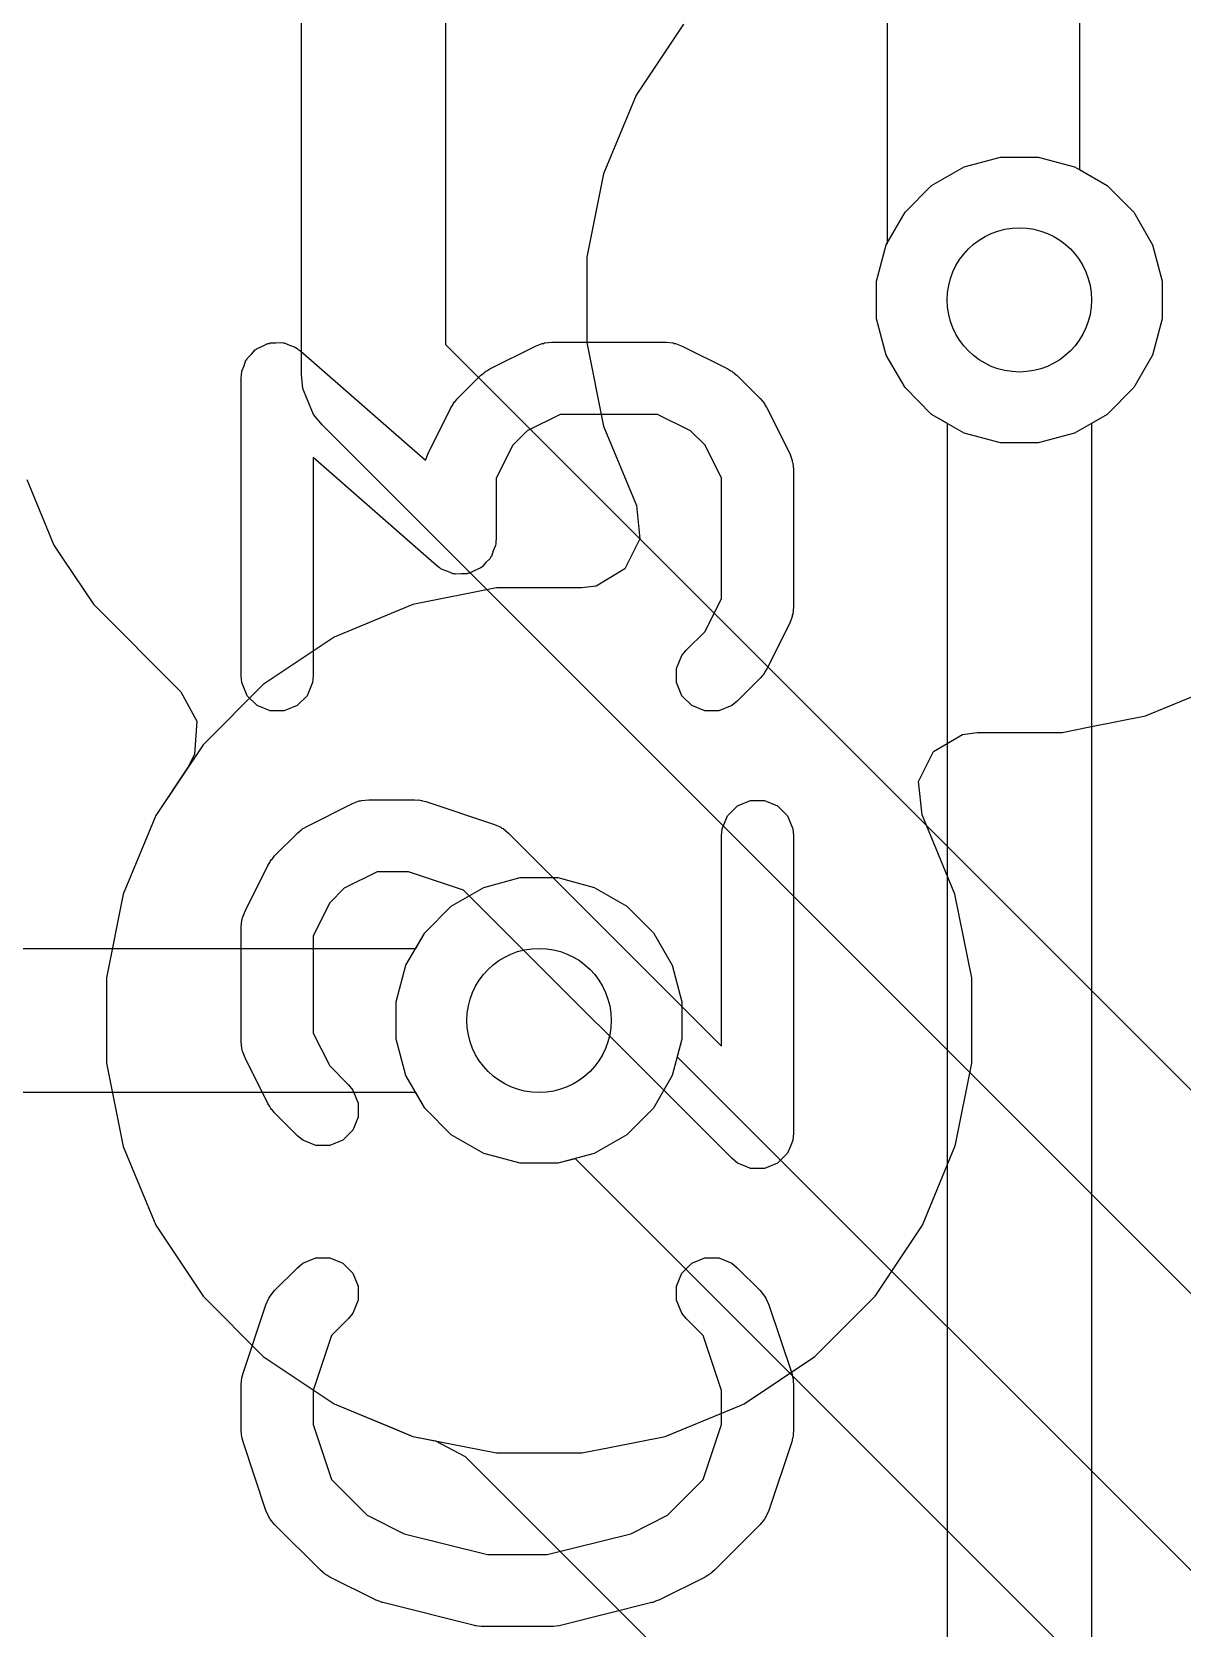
# Model space of a CAD drawing. Header units: inches. Extents: x 1.3 to 5.24, y -7.03 to -1.12.
# Drawn here: x 4.0726 to 4.1669, y -2.5104 to -2.3796 of the extents above; entities that cross this region are included whole.
import ezdxf

# ---------------------------------------------------------------- set-up
doc = ezdxf.new("R2010")
doc.units = ezdxf.units.IN
doc.header["$MEASUREMENT"] = 0
for name, color, linetype, true_color in [('B.Cu', 153, 'CONTINUOUS', 0x4d7fc4), ('F.Cu', 13, 'CONTINUOUS', 0xc83434), ('F.Silkscreen', 41, 'CONTINUOUS', 0xf2eda1), ('In1.Cu', 91, 'CONTINUOUS', 0x7fc87f), ('In2.Cu', 33, 'CONTINUOUS', 0xce7d2c)]:
    doc.layers.add(name, color=color, linetype=linetype, true_color=true_color)

msp = doc.modelspace()

# ---------------------------------------------------------------- linework, layer by layer
at = {"layer": 'B.Cu', "linetype": 'CONTINUOUS'}
for p, q in [((4.12601, -2.37898), (4.12213, -2.38478)), ((4.12213, -2.38478), (4.11945, -2.39123)), ((4.12213, -2.38478), (4.12213, -2.38478)), ((4.14902, -2.39066), (4.152, -2.38986)), ((4.152, -2.38986), (4.15508, -2.38986)), ((4.15508, -2.38986), (4.15806, -2.39066)), ((4.11945, -2.39123), (4.11809, -2.39808)), ((4.11945, -2.39123), (4.11945, -2.39123)), ((4.14635, -2.3922), (4.14902, -2.39066)), ((4.15806, -2.39066), (4.16073, -2.3922)), ((4.14417, -2.39438), (4.14635, -2.3922)), ((4.16073, -2.3922), (4.16291, -2.39438)), ((4.14263, -2.39705), (4.14417, -2.39438)), ((4.16291, -2.39438), (4.16446, -2.39705)), ((4.14183, -2.40003), (4.14263, -2.39705)), ((4.16446, -2.39705), (4.16525, -2.40003)), ((4.11809, -2.39808), (4.11809, -2.40507)), ((4.14183, -2.40312), (4.14183, -2.40003)), ((4.16525, -2.40003), (4.16525, -2.40312)), ((4.14263, -2.40609), (4.14183, -2.40312)), ((4.16525, -2.40312), (4.16446, -2.40609)), ((4.11809, -2.40507), (4.11945, -2.41192)), ((4.14417, -2.40876), (4.14263, -2.40609)), ((4.16446, -2.40609), (4.16291, -2.40876)), ((4.14635, -2.41095), (4.14417, -2.40876)), ((4.16291, -2.40876), (4.16073, -2.41095)), ((4.14902, -2.41249), (4.14635, -2.41095)), ((4.16073, -2.41095), (4.15806, -2.41249)), ((4.11945, -2.41192), (4.11945, -2.41192)), ((4.11945, -2.41192), (4.12215, -2.41843)), ((4.152, -2.41328), (4.14902, -2.41249)), ((4.15508, -2.41328), (4.152, -2.41328)), ((4.15806, -2.41249), (4.15508, -2.41328)), ((4.12215, -2.41843), (4.12244, -2.42116)), ((4.12244, -2.42116), (4.12121, -2.42362)), ((4.12121, -2.42362), (4.11885, -2.42503)), ((4.11068, -2.42518), (4.10383, -2.42654)), ((4.11764, -2.42518), (4.11068, -2.42518)), ((4.11885, -2.42503), (4.11764, -2.42518)), ((4.10383, -2.42654), (4.09738, -2.42921)), ((4.10383, -2.42654), (4.10383, -2.42654)), ((4.09738, -2.42921), (4.09157, -2.43309)), ((4.09738, -2.42921), (4.09738, -2.42921)), ((4.09157, -2.43309), (4.08664, -2.43803)), ((4.09157, -2.43309), (4.09157, -2.43309)), ((4.16388, -2.43567), (4.17034, -2.43299)), ((4.15932, -2.43657), (4.16388, -2.43567)), ((4.16388, -2.43567), (4.16388, -2.43567)), ((4.16388, -2.43567), (4.16388, -2.43567)), ((4.1465, -2.43858), (4.14887, -2.43718)), ((4.14887, -2.43718), (4.15008, -2.43703)), ((4.15008, -2.43703), (4.15704, -2.43703)), ((4.15704, -2.43703), (4.15932, -2.43657)), ((4.15704, -2.43703), (4.15704, -2.43703)), ((4.08664, -2.43803), (4.08276, -2.44384)), ((4.08664, -2.43803), (4.08664, -2.43803)), ((4.14527, -2.44104), (4.1465, -2.43858)), ((4.14557, -2.44378), (4.14527, -2.44104)), ((4.08276, -2.44384), (4.08008, -2.45029)), ((4.08276, -2.44384), (4.08276, -2.44384)), ((4.14826, -2.45029), (4.14557, -2.44378)), ((4.10965, -2.44972), (4.11263, -2.44892)), ((4.11263, -2.44892), (4.11571, -2.44892)), ((4.11571, -2.44892), (4.11869, -2.44972)), ((4.08008, -2.45029), (4.07872, -2.45714)), ((4.08008, -2.45029), (4.08008, -2.45029)), ((4.10698, -2.45126), (4.10965, -2.44972)), ((4.11869, -2.44972), (4.12136, -2.45126)), ((4.14963, -2.45714), (4.14826, -2.45029)), ((4.14826, -2.45029), (4.14826, -2.45029)), ((4.1048, -2.45344), (4.10698, -2.45126)), ((4.12136, -2.45126), (4.12354, -2.45344)), ((4.10326, -2.45611), (4.1048, -2.45344)), ((4.12354, -2.45344), (4.12509, -2.45611)), ((4.10246, -2.45909), (4.10326, -2.45611)), ((4.12509, -2.45611), (4.12588, -2.45909)), ((4.07872, -2.45714), (4.07872, -2.46412)), ((4.14963, -2.46412), (4.14963, -2.45714)), ((4.14963, -2.45714), (4.14963, -2.45714)), ((4.10246, -2.46217), (4.10246, -2.45909)), ((4.12588, -2.45909), (4.12588, -2.46217)), ((4.10326, -2.46515), (4.10246, -2.46217)), ((4.12588, -2.46217), (4.12509, -2.46515)), ((4.07872, -2.46412), (4.08008, -2.47097)), ((4.1483, -2.4708), (4.14963, -2.46412)), ((4.14963, -2.46412), (4.14963, -2.46412)), ((4.1048, -2.46782), (4.10326, -2.46515)), ((4.12509, -2.46515), (4.12354, -2.46782)), ((4.10698, -2.47), (4.1048, -2.46782)), ((4.12354, -2.46782), (4.12136, -2.47)), ((4.10965, -2.47154), (4.10698, -2.47)), ((4.12136, -2.47), (4.11869, -2.47154)), ((4.08008, -2.47097), (4.08008, -2.47097)), ((4.08008, -2.47097), (4.08276, -2.47742)), ((4.14559, -2.47742), (4.14826, -2.47097)), ((4.14826, -2.47097), (4.1483, -2.4708)), ((4.11263, -2.47234), (4.10965, -2.47154)), ((4.11571, -2.47234), (4.11263, -2.47234)), ((4.11869, -2.47154), (4.11571, -2.47234)), ((4.08276, -2.47742), (4.08276, -2.47742)), ((4.08276, -2.47742), (4.08664, -2.48323)), ((4.14171, -2.48323), (4.14559, -2.47742)), ((4.08664, -2.48323), (4.08664, -2.48323)), ((4.08664, -2.48323), (4.09157, -2.48817)), ((4.13677, -2.48817), (4.14171, -2.48323)), ((4.09157, -2.48817), (4.09157, -2.48817)), ((4.09157, -2.48817), (4.09738, -2.49205)), ((4.13097, -2.49205), (4.13677, -2.48817)), ((4.09738, -2.49205), (4.09738, -2.49205)), ((4.09738, -2.49205), (4.10222, -2.49405)), ((4.12451, -2.49472), (4.13073, -2.49215)), ((4.13073, -2.49215), (4.13097, -2.49205)), ((4.13097, -2.49205), (4.13097, -2.49205)), ((4.13097, -2.49205), (4.13097, -2.49205)), ((4.10222, -2.49405), (4.10383, -2.49472)), ((4.10383, -2.49472), (4.10383, -2.49472)), ((4.10383, -2.49472), (4.10383, -2.49472)), ((4.10383, -2.49472), (4.11068, -2.49608)), ((4.11995, -2.49563), (4.12451, -2.49472)), ((4.12451, -2.49472), (4.12451, -2.49472)), ((4.12451, -2.49472), (4.12451, -2.49472)), ((4.11068, -2.49608), (4.11068, -2.49608)), ((4.11068, -2.49608), (4.11068, -2.49608)), ((4.11068, -2.49608), (4.11767, -2.49608)), ((4.11767, -2.49608), (4.11995, -2.49563)), ((4.11767, -2.49608), (4.11767, -2.49608))]:
    msp.add_line(p, q, dxfattribs=at)
at = {"layer": 'B.Cu'}
for centre in [(4.15354, -2.40157), (4.11417, -2.46063)]:
    msp.add_circle(centre, 0.00591, dxfattribs=at)
at = {"layer": 'F.Cu', "linetype": 'CONTINUOUS'}
for p, q in [((4.09469, -2.40768), (4.09469, -2.3748)), ((4.1065, -2.3748), (4.1065, -2.40523)), ((4.14272, -2.39691), (4.14272, -2.3748)), ((4.15846, -2.3748), (4.15846, -2.39089)), ((4.15846, -2.39089), (4.16073, -2.3922)), ((4.16073, -2.3922), (4.16291, -2.39438)), ((4.16291, -2.39438), (4.16446, -2.39705)), ((4.14183, -2.40003), (4.14263, -2.39705)), ((4.14263, -2.39705), (4.14272, -2.39691)), ((4.16446, -2.39705), (4.16525, -2.40003)), ((4.14183, -2.40312), (4.14183, -2.40003)), ((4.16525, -2.40003), (4.16525, -2.40312)), ((4.14263, -2.40609), (4.14183, -2.40312)), ((4.16525, -2.40312), (4.16446, -2.40609)), ((4.1065, -2.40523), (4.25614, -2.55488)), ((4.14417, -2.40876), (4.14263, -2.40609)), ((4.16446, -2.40609), (4.16291, -2.40876)), ((4.0948, -2.40883), (4.09469, -2.40768)), ((4.09516, -2.40971), (4.0948, -2.40883)), ((4.09568, -2.41096), (4.09516, -2.40971)), ((4.14635, -2.41095), (4.14417, -2.40876)), ((4.16291, -2.40876), (4.16073, -2.41095)), ((4.09641, -2.41185), (4.09568, -2.41096)), ((4.14902, -2.41249), (4.14635, -2.41095)), ((4.16073, -2.41095), (4.15806, -2.41249)), ((4.24606, -2.5615), (4.09641, -2.41185)), ((4.152, -2.41328), (4.14902, -2.41249)), ((4.15508, -2.41328), (4.152, -2.41328)), ((4.15806, -2.41249), (4.15508, -2.41328)), ((4.07218, -2.4163), (4.07441, -2.42167)), ((4.07441, -2.42167), (4.07441, -2.42167)), ((4.07441, -2.42167), (4.07517, -2.42281)), ((4.07517, -2.42281), (4.07517, -2.42281)), ((4.07517, -2.42281), (4.07764, -2.42651)), ((4.07764, -2.42651), (4.07764, -2.42651)), ((4.07764, -2.42651), (4.08481, -2.43369)), ((4.08481, -2.43369), (4.08613, -2.4361)), ((4.08613, -2.4361), (4.08593, -2.43884)), ((4.08542, -2.43985), (4.08276, -2.44384)), ((4.08593, -2.43884), (4.08542, -2.43985)), ((4.08276, -2.44384), (4.08008, -2.45029)), ((4.08276, -2.44384), (4.08276, -2.44384)), ((4.10965, -2.44972), (4.11263, -2.44892)), ((4.11263, -2.44892), (4.11571, -2.44892)), ((4.11571, -2.44892), (4.11869, -2.44972)), ((4.08008, -2.45029), (4.07872, -2.45714)), ((4.08008, -2.45029), (4.08008, -2.45029)), ((4.10698, -2.45126), (4.10965, -2.44972)), ((4.11869, -2.44972), (4.12136, -2.45126)), ((4.1048, -2.45344), (4.10698, -2.45126)), ((4.12136, -2.45126), (4.12354, -2.45344)), ((4.10326, -2.45611), (4.1048, -2.45344)), ((4.12354, -2.45344), (4.12509, -2.45611)), ((4.10246, -2.45909), (4.10326, -2.45611)), ((4.12509, -2.45611), (4.12588, -2.45909)), ((4.07872, -2.45714), (4.07872, -2.46412)), ((4.10246, -2.46217), (4.10246, -2.45909)), ((4.12588, -2.45909), (4.12588, -2.46217)), ((4.10326, -2.46515), (4.10246, -2.46217)), ((4.12588, -2.46217), (4.1255, -2.4636)), ((4.07872, -2.46412), (4.08008, -2.47097)), ((4.1255, -2.4636), (4.18725, -2.52535)), ((4.1048, -2.46782), (4.10326, -2.46515)), ((4.10698, -2.47), (4.1048, -2.46782)), ((4.10965, -2.47154), (4.10698, -2.47)), ((4.08008, -2.47097), (4.08008, -2.47097)), ((4.08008, -2.47097), (4.08276, -2.47742)), ((4.11263, -2.47234), (4.10965, -2.47154)), ((4.11571, -2.47234), (4.11263, -2.47234)), ((4.11715, -2.47196), (4.11571, -2.47234)), ((4.17717, -2.53197), (4.11715, -2.47196)), ((4.08276, -2.47742), (4.08276, -2.47742)), ((4.08276, -2.47742), (4.08664, -2.48323)), ((4.08664, -2.48323), (4.08664, -2.48323)), ((4.08664, -2.48323), (4.09157, -2.48817)), ((4.09157, -2.48817), (4.09157, -2.48817)), ((4.09157, -2.48817), (4.09738, -2.49205)), ((4.09738, -2.49205), (4.09738, -2.49205)), ((4.09738, -2.49205), (4.1004, -2.4933)), ((4.1004, -2.4933), (4.10383, -2.49472)), ((4.10383, -2.49472), (4.10568, -2.49509)), ((4.10568, -2.49509), (4.10812, -2.49636)), ((4.10812, -2.49636), (4.10818, -2.49642)), ((4.10818, -2.49642), (4.12554, -2.51379))]:
    msp.add_line(p, q, dxfattribs=at)
at = {"layer": 'F.Cu'}
for centre in [(4.15354, -2.40157), (4.11417, -2.46063)]:
    msp.add_circle(centre, 0.00591, dxfattribs=at)
at = {"layer": 'F.Silkscreen', "linetype": 'CONTINUOUS'}
for p, q in [((4.09059, -2.40602), (4.09091, -2.40566)), ((4.09091, -2.40566), (4.091, -2.40561)), ((4.091, -2.40561), (4.09107, -2.40554)), ((4.09107, -2.40554), (4.09151, -2.40536)), ((4.09151, -2.40536), (4.09194, -2.40514)), ((4.09194, -2.40514), (4.09204, -2.40514)), ((4.09204, -2.40514), (4.09213, -2.4051)), ((4.09213, -2.4051), (4.09261, -2.4051)), ((4.09261, -2.4051), (4.09309, -2.40507)), ((4.09309, -2.40507), (4.09319, -2.4051)), ((4.09319, -2.4051), (4.09329, -2.4051)), ((4.09329, -2.4051), (4.09373, -2.40528)), ((4.09373, -2.40528), (4.09418, -2.40544)), ((4.09418, -2.40544), (4.0943, -2.40552)), ((4.0943, -2.40552), (4.09435, -2.40554)), ((4.09435, -2.40554), (4.0944, -2.4056)), ((4.0944, -2.4056), (4.09465, -2.40577)), ((4.09465, -2.40577), (4.10486, -2.41471)), ((4.11014, -2.40723), (4.11389, -2.40535)), ((4.11389, -2.40535), (4.11443, -2.40515)), ((4.11443, -2.40515), (4.11453, -2.40514)), ((4.11453, -2.40514), (4.11463, -2.4051)), ((4.11463, -2.4051), (4.11521, -2.40504)), ((4.11521, -2.40504), (4.12458, -2.40504)), ((4.12458, -2.40504), (4.12516, -2.4051)), ((4.12516, -2.4051), (4.12525, -2.40514)), ((4.12525, -2.40514), (4.12536, -2.40515)), ((4.12536, -2.40515), (4.1259, -2.40535)), ((4.1259, -2.40535), (4.12965, -2.40723)), ((4.08981, -2.40742), (4.09, -2.40698)), ((4.09, -2.40698), (4.09015, -2.40652)), ((4.09015, -2.40652), (4.09022, -2.40645)), ((4.09022, -2.40645), (4.09025, -2.40636)), ((4.09025, -2.40636), (4.09059, -2.40602)), ((4.08976, -2.408), (4.08979, -2.40769)), ((4.08976, -2.43237), (4.08976, -2.408)), ((4.08978, -2.40761), (4.0898, -2.40756)), ((4.08979, -2.40769), (4.08978, -2.40761)), ((4.0898, -2.40756), (4.08981, -2.40742)), ((4.10749, -2.40966), (4.10937, -2.40778)), ((4.10937, -2.40778), (4.1096, -2.4076)), ((4.1096, -2.4076), (4.10965, -2.40754)), ((4.10965, -2.40754), (4.10974, -2.40748)), ((4.10974, -2.40748), (4.10982, -2.40742)), ((4.10982, -2.40742), (4.10989, -2.40739)), ((4.10989, -2.40739), (4.11014, -2.40723)), ((4.12965, -2.40723), (4.1299, -2.40739)), ((4.1299, -2.40739), (4.12997, -2.40742)), ((4.12997, -2.40742), (4.13005, -2.40748)), ((4.13005, -2.40748), (4.13014, -2.40754)), ((4.13014, -2.40754), (4.13019, -2.4076)), ((4.13019, -2.4076), (4.13042, -2.40778)), ((4.13042, -2.40778), (4.13229, -2.40966)), ((4.10731, -2.40988), (4.10749, -2.40966)), ((4.13229, -2.40966), (4.13248, -2.40988)), ((4.10507, -2.41417), (4.10694, -2.41042)), ((4.10694, -2.41042), (4.1071, -2.41018)), ((4.1071, -2.41018), (4.10713, -2.4101)), ((4.10713, -2.4101), (4.10719, -2.41002)), ((4.10719, -2.41002), (4.10725, -2.40993)), ((4.10725, -2.40993), (4.10731, -2.40988)), ((4.1159, -2.41095), (4.11321, -2.4123)), ((4.12388, -2.41095), (4.1159, -2.41095)), ((4.12658, -2.4123), (4.12388, -2.41095)), ((4.13248, -2.40988), (4.13254, -2.40993)), ((4.13254, -2.40993), (4.13259, -2.41002)), ((4.13259, -2.41002), (4.13266, -2.4101)), ((4.13266, -2.4101), (4.13269, -2.41018)), ((4.13269, -2.41018), (4.13285, -2.41042)), ((4.13285, -2.41042), (4.13472, -2.41417)), ((4.11321, -2.4123), (4.11201, -2.41349)), ((4.12778, -2.41349), (4.12658, -2.4123)), ((4.11201, -2.41349), (4.11066, -2.41619)), ((4.12913, -2.41619), (4.12778, -2.41349)), ((4.10576, -2.42334), (4.09566, -2.4145)), ((4.09566, -2.4145), (4.09566, -2.43237)), ((4.10486, -2.41471), (4.10507, -2.41417)), ((4.13472, -2.41417), (4.13493, -2.41472)), ((4.13493, -2.41472), (4.13493, -2.41482)), ((4.13493, -2.41482), (4.13498, -2.41492)), ((4.13498, -2.41492), (4.13503, -2.41549)), ((4.11066, -2.41619), (4.11066, -2.42112)), ((4.12913, -2.42605), (4.12913, -2.41619)), ((4.13503, -2.41549), (4.13503, -2.42674)), ((4.11062, -2.42155), (4.1106, -2.4217)), ((4.11064, -2.4215), (4.11062, -2.42155)), ((4.11066, -2.42112), (4.11063, -2.42142)), ((4.11063, -2.42142), (4.11064, -2.4215)), ((4.11016, -2.42276), (4.10982, -2.4231)), ((4.1102, -2.42267), (4.11016, -2.42276)), ((4.11027, -2.42259), (4.1102, -2.42267)), ((4.11042, -2.42214), (4.11027, -2.42259)), ((4.1106, -2.4217), (4.11042, -2.42214)), ((4.10601, -2.42352), (4.10576, -2.42334)), ((4.10607, -2.42357), (4.10601, -2.42352)), ((4.10612, -2.4236), (4.10607, -2.42357)), ((4.10623, -2.42368), (4.10612, -2.4236)), ((4.10669, -2.42383), (4.10623, -2.42368)), ((4.10713, -2.42402), (4.10669, -2.42383)), ((4.10723, -2.42402), (4.10713, -2.42402)), ((4.10733, -2.42405), (4.10723, -2.42402)), ((4.1078, -2.42402), (4.10733, -2.42405)), ((4.10828, -2.42402), (4.1078, -2.42402)), ((4.10838, -2.42398), (4.10828, -2.42402)), ((4.10847, -2.42397), (4.10838, -2.42398)), ((4.10891, -2.42376), (4.10847, -2.42397)), ((4.10935, -2.42357), (4.10891, -2.42376)), ((4.10942, -2.4235), (4.10935, -2.42357)), ((4.10951, -2.42346), (4.10942, -2.4235)), ((4.10982, -2.4231), (4.10951, -2.42346)), ((4.12778, -2.42874), (4.12913, -2.42605)), ((4.13503, -2.42674), (4.13498, -2.42732)), ((4.13472, -2.42806), (4.13285, -2.43181)), ((4.13493, -2.42752), (4.13472, -2.42806)), ((4.13498, -2.42732), (4.13493, -2.42742)), ((4.13493, -2.42742), (4.13493, -2.42752)), ((4.12624, -2.43028), (4.12778, -2.42874)), ((4.12543, -2.43179), (4.12587, -2.43073)), ((4.12587, -2.43073), (4.12624, -2.43028)), ((4.12543, -2.43294), (4.12543, -2.43179)), ((4.13269, -2.43206), (4.13266, -2.43213)), ((4.13285, -2.43181), (4.13269, -2.43206)), ((4.08981, -2.43294), (4.08976, -2.43237)), ((4.09025, -2.43401), (4.08981, -2.43294)), ((4.09561, -2.43294), (4.09516, -2.43401)), ((4.09566, -2.43237), (4.09561, -2.43294)), ((4.12587, -2.43401), (4.12543, -2.43294)), ((4.13229, -2.43258), (4.13042, -2.43446)), ((4.13248, -2.43235), (4.13229, -2.43258)), ((4.13254, -2.4323), (4.13248, -2.43235)), ((4.13259, -2.43221), (4.13254, -2.4323)), ((4.13266, -2.43213), (4.13259, -2.43221)), ((4.09107, -2.43482), (4.09025, -2.43401)), ((4.09516, -2.43401), (4.09435, -2.43482)), ((4.12669, -2.43482), (4.12587, -2.43401)), ((4.13042, -2.43446), (4.12997, -2.43482)), ((4.09213, -2.43526), (4.09107, -2.43482)), ((4.09329, -2.43526), (4.09213, -2.43526)), ((4.09435, -2.43482), (4.09329, -2.43526)), ((4.12775, -2.43526), (4.12669, -2.43482)), ((4.12891, -2.43526), (4.12775, -2.43526)), ((4.12997, -2.43482), (4.12891, -2.43526)), ((4.09963, -2.4426), (4.10021, -2.44254)), ((4.10021, -2.44254), (4.10396, -2.44254)), ((4.10396, -2.44254), (4.10425, -2.44257)), ((4.09514, -2.44472), (4.09889, -2.44285)), ((4.09889, -2.44285), (4.09943, -2.44264)), ((4.09943, -2.44264), (4.09953, -2.44264)), ((4.09953, -2.44264), (4.09963, -2.4426)), ((4.10425, -2.44257), (4.10433, -2.44256)), ((4.10433, -2.44256), (4.10443, -2.44258)), ((4.10443, -2.44258), (4.10453, -2.4426)), ((4.10453, -2.4426), (4.10461, -2.44263)), ((4.10461, -2.44263), (4.10489, -2.44269)), ((4.10489, -2.44269), (4.11052, -2.44456)), ((4.12918, -2.44492), (4.12962, -2.44385)), ((4.12962, -2.44385), (4.13044, -2.44304)), ((4.13044, -2.44304), (4.1315, -2.4426)), ((4.1315, -2.4426), (4.13266, -2.4426)), ((4.13266, -2.4426), (4.13372, -2.44304)), ((4.13372, -2.44304), (4.13453, -2.44385)), ((4.13453, -2.44385), (4.13498, -2.44492)), ((4.09437, -2.44528), (4.0946, -2.44509)), ((4.0946, -2.44509), (4.09465, -2.44503)), ((4.09465, -2.44503), (4.09474, -2.44498)), ((4.09474, -2.44498), (4.09482, -2.44491)), ((4.09482, -2.44491), (4.09489, -2.44488)), ((4.09489, -2.44488), (4.09514, -2.44472)), ((4.11052, -2.44456), (4.11104, -2.4448)), ((4.11104, -2.4448), (4.11112, -2.44487)), ((4.11112, -2.44487), (4.11122, -2.44491)), ((4.11122, -2.44491), (4.11167, -2.44528)), ((4.12913, -2.44549), (4.12918, -2.44492)), ((4.13498, -2.44492), (4.13503, -2.44549)), ((4.0925, -2.44715), (4.09437, -2.44528)), ((4.11167, -2.44528), (4.12913, -2.46273)), ((4.12913, -2.46273), (4.12913, -2.44549)), ((4.13503, -2.44549), (4.13503, -2.46986)), ((4.09194, -2.44792), (4.0921, -2.44767)), ((4.0921, -2.44767), (4.09213, -2.4476)), ((4.09213, -2.4476), (4.0922, -2.44752)), ((4.0922, -2.44752), (4.09225, -2.44743)), ((4.09225, -2.44743), (4.09231, -2.44738)), ((4.09231, -2.44738), (4.0925, -2.44715)), ((4.09007, -2.45167), (4.09194, -2.44792)), ((4.10091, -2.44844), (4.09821, -2.44979)), ((4.10348, -2.44844), (4.10091, -2.44844)), ((4.10799, -2.44995), (4.10348, -2.44844)), ((4.09821, -2.44979), (4.09701, -2.45099)), ((4.12999, -2.47195), (4.10799, -2.44995)), ((4.08986, -2.45221), (4.09007, -2.45167)), ((4.09701, -2.45099), (4.09566, -2.45369)), ((4.08976, -2.45299), (4.08981, -2.45241)), ((4.08976, -2.46236), (4.08976, -2.45299)), ((4.08981, -2.45241), (4.08985, -2.45232)), ((4.08985, -2.45232), (4.08986, -2.45221)), ((4.09566, -2.45369), (4.09566, -2.46167)), ((4.09566, -2.46167), (4.09701, -2.46436)), ((4.08981, -2.46294), (4.08976, -2.46236)), ((4.08985, -2.46304), (4.08981, -2.46294)), ((4.08986, -2.46314), (4.08985, -2.46304)), ((4.09007, -2.46368), (4.08986, -2.46314)), ((4.09194, -2.46743), (4.09007, -2.46368)), ((4.09701, -2.46436), (4.09855, -2.4659)), ((4.09855, -2.4659), (4.09891, -2.46635)), ((4.09891, -2.46635), (4.09935, -2.46741)), ((4.0921, -2.46768), (4.09194, -2.46743)), ((4.09213, -2.46775), (4.0921, -2.46768)), ((4.0922, -2.46784), (4.09213, -2.46775)), ((4.09225, -2.46792), (4.0922, -2.46784)), ((4.09231, -2.46798), (4.09225, -2.46792)), ((4.0925, -2.4682), (4.09231, -2.46798)), ((4.09437, -2.47008), (4.0925, -2.4682)), ((4.09935, -2.46856), (4.09891, -2.46963)), ((4.09935, -2.46741), (4.09935, -2.46856)), ((4.09891, -2.46963), (4.0981, -2.47044)), ((4.13503, -2.46986), (4.13498, -2.47044)), ((4.09482, -2.47044), (4.09437, -2.47008)), ((4.09588, -2.47088), (4.09482, -2.47044)), ((4.09703, -2.47088), (4.09588, -2.47088)), ((4.0981, -2.47044), (4.09703, -2.47088)), ((4.13485, -2.47075), (4.13453, -2.4715)), ((4.13498, -2.47044), (4.13485, -2.47075)), ((4.13044, -2.47232), (4.12999, -2.47195)), ((4.13119, -2.47263), (4.13044, -2.47232)), ((4.1315, -2.47276), (4.13119, -2.47263)), ((4.13372, -2.47232), (4.13266, -2.47276)), ((4.13453, -2.4715), (4.13372, -2.47232)), ((4.13266, -2.47276), (4.1315, -2.47276)), ((4.1315, -2.47276), (4.1315, -2.47276)), ((4.09482, -2.48053), (4.09588, -2.48009)), ((4.09588, -2.48009), (4.09703, -2.48009)), ((4.09703, -2.48009), (4.0981, -2.48053)), ((4.12669, -2.48053), (4.12775, -2.48009)), ((4.12775, -2.48009), (4.12891, -2.48009)), ((4.12891, -2.48009), (4.12997, -2.48053)), ((4.0925, -2.48277), (4.09437, -2.4809)), ((4.09437, -2.4809), (4.09482, -2.48053)), ((4.0981, -2.48053), (4.09891, -2.48135)), ((4.09891, -2.48135), (4.09935, -2.48241)), ((4.12543, -2.48241), (4.12587, -2.48135)), ((4.12587, -2.48135), (4.12669, -2.48053)), ((4.12997, -2.48053), (4.13042, -2.4809)), ((4.13042, -2.4809), (4.13229, -2.48277)), ((4.09213, -2.48322), (4.0925, -2.48277)), ((4.09935, -2.48241), (4.09935, -2.48356)), ((4.12543, -2.48356), (4.12543, -2.48241)), ((4.13229, -2.48277), (4.13266, -2.48322)), ((4.08991, -2.48955), (4.09178, -2.48393)), ((4.09178, -2.48393), (4.09202, -2.4834)), ((4.09202, -2.4834), (4.09209, -2.48332)), ((4.09209, -2.48332), (4.09213, -2.48322)), ((4.09935, -2.48356), (4.09891, -2.48463)), ((4.12587, -2.48463), (4.12543, -2.48356)), ((4.13266, -2.48322), (4.1327, -2.48332)), ((4.1327, -2.48332), (4.13277, -2.4834)), ((4.13277, -2.4834), (4.13301, -2.48393)), ((4.13301, -2.48393), (4.13488, -2.48955)), ((4.09855, -2.48507), (4.09716, -2.48646)), ((4.09891, -2.48463), (4.09855, -2.48507)), ((4.12624, -2.48507), (4.12587, -2.48463)), ((4.12762, -2.48646), (4.12624, -2.48507)), ((4.09716, -2.48646), (4.09566, -2.49096)), ((4.12913, -2.49096), (4.12762, -2.48646)), ((4.08984, -2.48984), (4.08991, -2.48955)), ((4.13488, -2.48955), (4.13495, -2.48984)), ((4.08976, -2.49049), (4.08979, -2.49019)), ((4.08976, -2.49424), (4.08976, -2.49049)), ((4.08978, -2.49012), (4.0898, -2.49001)), ((4.08979, -2.49019), (4.08978, -2.49012)), ((4.0898, -2.49001), (4.08981, -2.48991)), ((4.08981, -2.48991), (4.08984, -2.48984)), ((4.13495, -2.48984), (4.13498, -2.48991)), ((4.13498, -2.48991), (4.13499, -2.49001)), ((4.13499, -2.49001), (4.13501, -2.49012)), ((4.13501, -2.49012), (4.135, -2.49019)), ((4.135, -2.49019), (4.13503, -2.49049)), ((4.13503, -2.49049), (4.13503, -2.49424)), ((4.09566, -2.49096), (4.09566, -2.49376)), ((4.12913, -2.49376), (4.12913, -2.49096)), ((4.08979, -2.49453), (4.08976, -2.49424)), ((4.08978, -2.4946), (4.08979, -2.49453)), ((4.0898, -2.49471), (4.08978, -2.4946)), ((4.08981, -2.49481), (4.0898, -2.49471)), ((4.08984, -2.49488), (4.08981, -2.49481)), ((4.08991, -2.49517), (4.08984, -2.49488)), ((4.09566, -2.49376), (4.09716, -2.49826)), ((4.12762, -2.49826), (4.12913, -2.49376)), ((4.13495, -2.49488), (4.13488, -2.49517)), ((4.13498, -2.49481), (4.13495, -2.49488)), ((4.13499, -2.49471), (4.13498, -2.49481)), ((4.13501, -2.4946), (4.13499, -2.49471)), ((4.13503, -2.49424), (4.135, -2.49453)), ((4.135, -2.49453), (4.13501, -2.4946)), ((4.09178, -2.50079), (4.08991, -2.49517)), ((4.13488, -2.49517), (4.13301, -2.50079)), ((4.09716, -2.49826), (4.10008, -2.50118)), ((4.12471, -2.50118), (4.12762, -2.49826)), ((4.09202, -2.50132), (4.09178, -2.50079)), ((4.09209, -2.5014), (4.09202, -2.50132)), ((4.09213, -2.5015), (4.09209, -2.5014)), ((4.10008, -2.50118), (4.10311, -2.5027)), ((4.12168, -2.5027), (4.12471, -2.50118)), ((4.1327, -2.5014), (4.13266, -2.5015)), ((4.13277, -2.50132), (4.1327, -2.5014)), ((4.13301, -2.50079), (4.13277, -2.50132)), ((4.0925, -2.50195), (4.09213, -2.5015)), ((4.09625, -2.5057), (4.0925, -2.50195)), ((4.10311, -2.5027), (4.10995, -2.50441)), ((4.11484, -2.50441), (4.12168, -2.5027)), ((4.13229, -2.50195), (4.12854, -2.5057)), ((4.13266, -2.5015), (4.13229, -2.50195)), ((4.10995, -2.50441), (4.11484, -2.50441)), ((4.09647, -2.50588), (4.09625, -2.5057)), ((4.09652, -2.50594), (4.09647, -2.50588)), ((4.09661, -2.506), (4.09652, -2.50594)), ((4.09669, -2.50606), (4.09661, -2.506)), ((4.09677, -2.50609), (4.09669, -2.50606)), ((4.09701, -2.50625), (4.09677, -2.50609)), ((4.10076, -2.50812), (4.09701, -2.50625)), ((4.12778, -2.50625), (4.12403, -2.50812)), ((4.12802, -2.50609), (4.12778, -2.50625)), ((4.1281, -2.50606), (4.12802, -2.50609)), ((4.12818, -2.506), (4.1281, -2.50606)), ((4.12827, -2.50594), (4.12818, -2.506)), ((4.12832, -2.50588), (4.12827, -2.50594)), ((4.12854, -2.5057), (4.12832, -2.50588)), ((4.1008, -2.50814), (4.10076, -2.50812)), ((4.10082, -2.50815), (4.1008, -2.50814)), ((4.10106, -2.50824), (4.10082, -2.50815)), ((4.1013, -2.50833), (4.10106, -2.50824)), ((4.10132, -2.50833), (4.1013, -2.50833)), ((4.10137, -2.50835), (4.10132, -2.50833)), ((4.10887, -2.51022), (4.10137, -2.50835)), ((4.12342, -2.50835), (4.11592, -2.51022)), ((4.12346, -2.50833), (4.12342, -2.50835)), ((4.12349, -2.50833), (4.12346, -2.50833)), ((4.12372, -2.50824), (4.12349, -2.50833)), ((4.12397, -2.50815), (4.12372, -2.50824)), ((4.12398, -2.50814), (4.12397, -2.50815)), ((4.12403, -2.50812), (4.12398, -2.50814)), ((4.10897, -2.51024), (4.10887, -2.51022)), ((4.10901, -2.51025), (4.10897, -2.51024)), ((4.10922, -2.51028), (4.10901, -2.51025)), ((4.10944, -2.51031), (4.10922, -2.51028)), ((4.10948, -2.5103), (4.10944, -2.51031)), ((4.10958, -2.51031), (4.10948, -2.5103)), ((4.11521, -2.51031), (4.10958, -2.51031)), ((4.11531, -2.5103), (4.11521, -2.51031)), ((4.11535, -2.51031), (4.11531, -2.5103)), ((4.11557, -2.51028), (4.11535, -2.51031)), ((4.11578, -2.51025), (4.11557, -2.51028)), ((4.11582, -2.51024), (4.11578, -2.51025)), ((4.11592, -2.51022), (4.11582, -2.51024))]:
    msp.add_line(p, q, dxfattribs=at)
at = {"layer": 'In1.Cu', "linetype": 'CONTINUOUS'}
for p, q in [((4.14902, -2.39066), (4.152, -2.38986)), ((4.152, -2.38986), (4.15508, -2.38986)), ((4.15508, -2.38986), (4.15806, -2.39066)), ((4.14635, -2.3922), (4.14902, -2.39066)), ((4.15806, -2.39066), (4.16073, -2.3922)), ((4.14417, -2.39438), (4.14635, -2.3922)), ((4.16073, -2.3922), (4.16291, -2.39438)), ((4.14263, -2.39705), (4.14417, -2.39438)), ((4.16291, -2.39438), (4.16446, -2.39705)), ((4.14183, -2.40003), (4.14263, -2.39705)), ((4.16446, -2.39705), (4.16525, -2.40003)), ((4.14183, -2.40312), (4.14183, -2.40003)), ((4.16525, -2.40003), (4.16525, -2.40312)), ((4.14263, -2.40609), (4.14183, -2.40312)), ((4.16525, -2.40312), (4.16446, -2.40609)), ((4.14417, -2.40876), (4.14263, -2.40609)), ((4.16446, -2.40609), (4.16291, -2.40876)), ((4.14635, -2.41095), (4.14417, -2.40876)), ((4.16291, -2.40876), (4.16073, -2.41095)), ((4.14764, -2.41169), (4.14635, -2.41095)), ((4.16073, -2.41095), (4.15945, -2.41169)), ((4.14764, -2.77559), (4.14764, -2.41169)), ((4.15945, -2.41169), (4.15945, -2.77314)), ((4.10965, -2.44972), (4.11263, -2.44892)), ((4.11263, -2.44892), (4.11571, -2.44892)), ((4.11571, -2.44892), (4.11869, -2.44972)), ((4.10698, -2.45126), (4.10965, -2.44972)), ((4.11869, -2.44972), (4.12136, -2.45126)), ((4.1048, -2.45344), (4.10698, -2.45126)), ((4.12136, -2.45126), (4.12354, -2.45344)), ((4.10406, -2.45472), (4.1048, -2.45344)), ((4.12354, -2.45344), (4.12509, -2.45611)), ((3.44488, -2.45472), (4.10406, -2.45472)), ((4.12509, -2.45611), (4.12588, -2.45909)), ((4.12588, -2.45909), (4.12588, -2.46217)), ((4.12588, -2.46217), (4.12509, -2.46515)), ((4.12509, -2.46515), (4.12354, -2.46782)), ((4.10406, -2.46654), (3.44733, -2.46654)), ((4.1048, -2.46782), (4.10406, -2.46654)), ((4.10698, -2.47), (4.1048, -2.46782)), ((4.12354, -2.46782), (4.12136, -2.47)), ((4.10965, -2.47154), (4.10698, -2.47)), ((4.12136, -2.47), (4.11869, -2.47154)), ((4.11263, -2.47234), (4.10965, -2.47154)), ((4.11571, -2.47234), (4.11263, -2.47234)), ((4.11869, -2.47154), (4.11571, -2.47234))]:
    msp.add_line(p, q, dxfattribs=at)
at = {"layer": 'In1.Cu'}
for centre in [(4.15354, -2.40157), (4.11417, -2.46063)]:
    msp.add_circle(centre, 0.00591, dxfattribs=at)
at = {"layer": 'In2.Cu', "linetype": 'CONTINUOUS'}
for p, q in [((4.14902, -2.39066), (4.152, -2.38986)), ((4.152, -2.38986), (4.15508, -2.38986)), ((4.15508, -2.38986), (4.15806, -2.39066)), ((4.14635, -2.3922), (4.14902, -2.39066)), ((4.15806, -2.39066), (4.16073, -2.3922)), ((4.14417, -2.39438), (4.14635, -2.3922)), ((4.16073, -2.3922), (4.16291, -2.39438)), ((4.14263, -2.39705), (4.14417, -2.39438)), ((4.16291, -2.39438), (4.16446, -2.39705)), ((4.14183, -2.40003), (4.14263, -2.39705)), ((4.16446, -2.39705), (4.16525, -2.40003)), ((4.14183, -2.40312), (4.14183, -2.40003)), ((4.16525, -2.40003), (4.16525, -2.40312)), ((4.14263, -2.40609), (4.14183, -2.40312)), ((4.16525, -2.40312), (4.16446, -2.40609)), ((4.14417, -2.40876), (4.14263, -2.40609)), ((4.16446, -2.40609), (4.16291, -2.40876)), ((4.14635, -2.41095), (4.14417, -2.40876)), ((4.16291, -2.40876), (4.16073, -2.41095)), ((4.14902, -2.41249), (4.14635, -2.41095)), ((4.16073, -2.41095), (4.15806, -2.41249)), ((4.152, -2.41328), (4.14902, -2.41249)), ((4.15508, -2.41328), (4.152, -2.41328)), ((4.15806, -2.41249), (4.15508, -2.41328)), ((4.10965, -2.44972), (4.11263, -2.44892)), ((4.11263, -2.44892), (4.11571, -2.44892)), ((4.11571, -2.44892), (4.11869, -2.44972)), ((4.10698, -2.45126), (4.10965, -2.44972)), ((4.11869, -2.44972), (4.12136, -2.45126)), ((4.1048, -2.45344), (4.10698, -2.45126)), ((4.12136, -2.45126), (4.12354, -2.45344)), ((4.10326, -2.45611), (4.1048, -2.45344)), ((4.12354, -2.45344), (4.12509, -2.45611)), ((4.10246, -2.45909), (4.10326, -2.45611)), ((4.12509, -2.45611), (4.12588, -2.45909)), ((4.10246, -2.46217), (4.10246, -2.45909)), ((4.12588, -2.45909), (4.12588, -2.46217)), ((4.10326, -2.46515), (4.10246, -2.46217)), ((4.12588, -2.46217), (4.12509, -2.46515)), ((4.1048, -2.46782), (4.10326, -2.46515)), ((4.12509, -2.46515), (4.12354, -2.46782)), ((4.10698, -2.47), (4.1048, -2.46782)), ((4.12354, -2.46782), (4.12136, -2.47)), ((4.10965, -2.47154), (4.10698, -2.47)), ((4.12136, -2.47), (4.11869, -2.47154)), ((4.11263, -2.47234), (4.10965, -2.47154)), ((4.11571, -2.47234), (4.11263, -2.47234)), ((4.11869, -2.47154), (4.11571, -2.47234))]:
    msp.add_line(p, q, dxfattribs=at)
at = {"layer": 'In2.Cu'}
for centre in [(4.15354, -2.40157), (4.11417, -2.46063)]:
    msp.add_circle(centre, 0.00591, dxfattribs=at)

doc.saveas('drawing.dxf')
